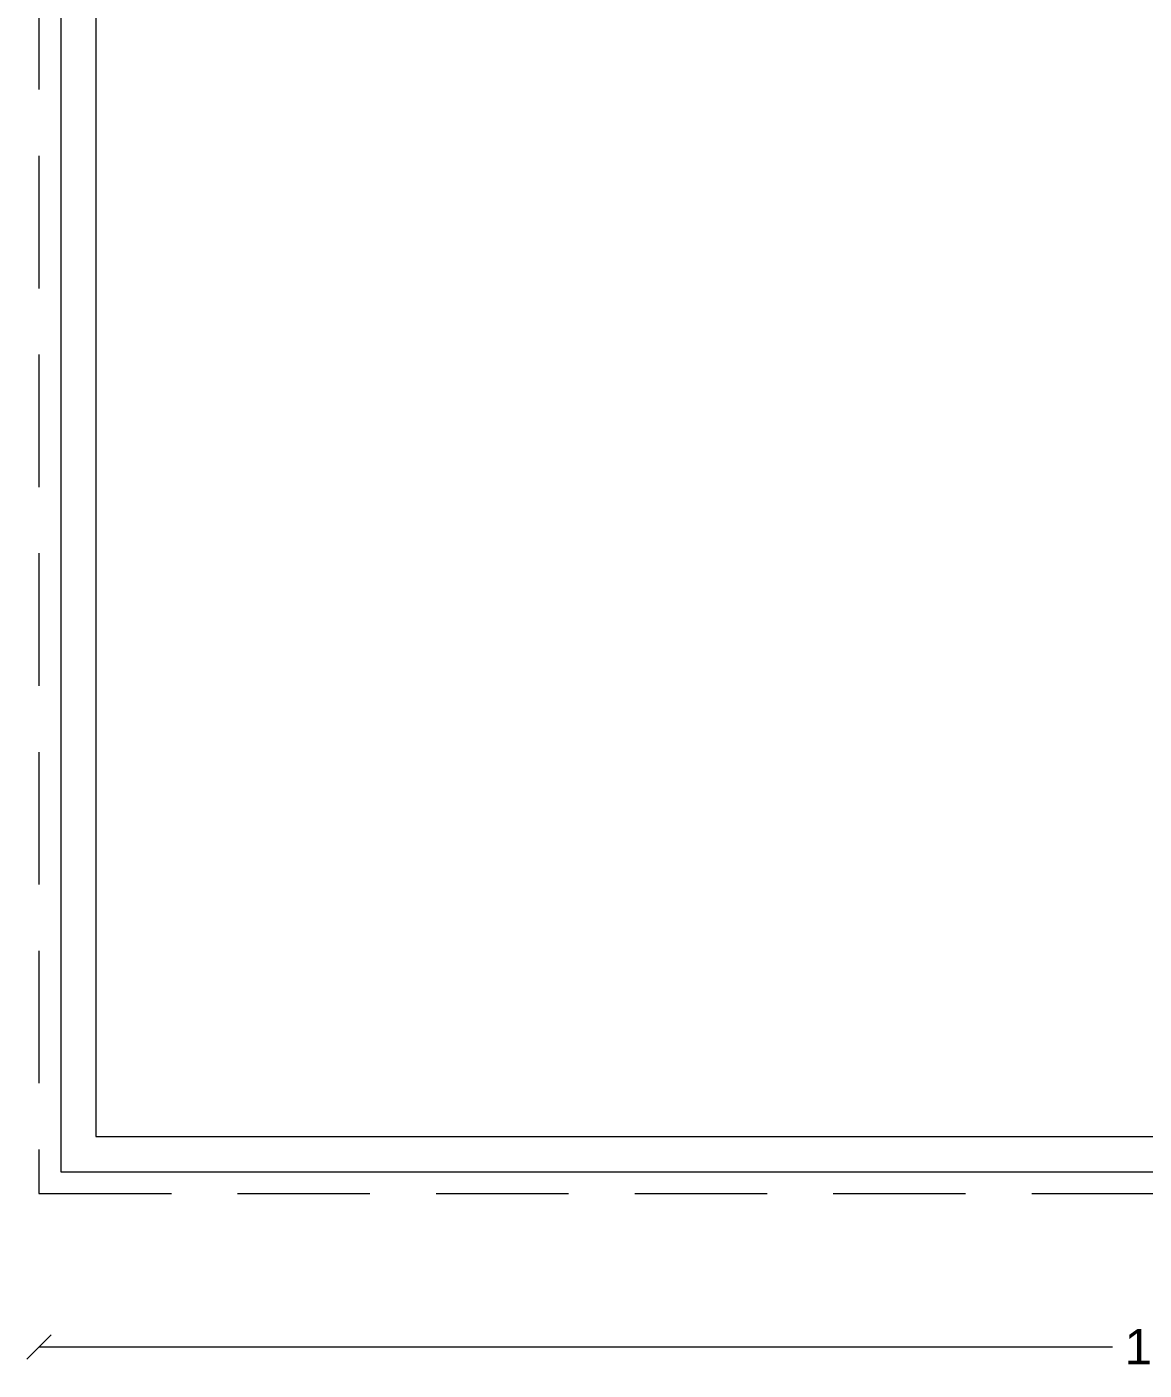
# Model space of a CAD drawing. Header units: metres. Extents: x -355 to 973, y -73 to 238.
# Drawn here: x 700.94 to 707.27, y 205.02 to 212.63 of the extents above; entities that cross this region are included whole.
import ezdxf

# ---------------------------------------------------------------- set-up
doc = ezdxf.new("R2010")
doc.units = ezdxf.units.M
doc.header["$LTSCALE"] = 3
doc.header["$MEASUREMENT"] = 0
for name, pattern in [('1', [30, 6, 6, 6, 6, 6]), ('202$0$HIDDEN', [0.375, 0.25, -0.125]), ('ACAD_ISO02W100', [15, 12, -3])]:
    doc.linetypes.add(name, pattern=pattern)
doc.layers.add('05', color=21, linetype='Continuous', lineweight=5)
doc.layers.add('4', color=4, linetype='ACAD_ISO02W100')
doc.styles.get("Standard").update_dxf_attribs({"font": 'arial.ttf'})
doc.dimstyles.new('ahmad', dxfattribs={"dimtxt": 0.2, "dimasz": 0.1375, "dimexe": 0, "dimexo": 0.0625, "dimgap": 0.09, "dimtad": 0, "dimzin": 0, "dimdsep": 46, "dimtxsty": 'Standard', "dimblk": 'OBLIQUE', "dimcen": 0.09, "dimclrd": 245, "dimclrt": 61, "dimadec": 0, "dimazin": 0, "dimtfac": 1, "dimtofl": 0, "dimtmove": 0, "dimatfit": 3, "dimldrblk": 'OBLIQUE', "dimfxl": 0, "dimfxlon": 1, "dimtolj": 1, "dimtzin": 0, "dimlwd": 13, "dimarcsym": 0})

# ---------------------------------------------------------------- blocks, each defined once
blk = doc.blocks.new('_Oblique')
at = {"color": 0, "linetype": 'ByBlock', "lineweight": -2}
blk.add_line((-0.5, -0.5), (0.5, 0.5), dxfattribs=at)
blk = doc.blocks.new('*D408')
at = {"layer": '4', "color": 245, "linetype": '1', "lineweight": 13, "transparency": 16777216}
for p, q in [((701.0093, 205.1542), (707.0916, 205.1542)), ((714.0093, 205.1542), (707.927, 205.1542))]:
    blk.add_line(p, q, dxfattribs=at)
at = {"layer": 'Defpoints', "color": 0, "linetype": '1', "transparency": 16777216}
for p in [(701.0093, 206.1455), (714.0093, 206.1455), (701.0093, 205.1542)]:
    blk.add_point(p, dxfattribs=at)
at = {"layer": '4', "color": 245, "linetype": '1', "lineweight": 13, "transparency": 16777216, "xscale": 0.1375, "yscale": 0.1375, "zscale": 0.1375, "rotation": 180}
blk.add_blockref('_Oblique', (701.0093, 205.1542), dxfattribs=at)
at = {"layer": '4', "color": 245, "linetype": '1', "lineweight": 13, "transparency": 16777216, "xscale": 0.1375, "yscale": 0.1375, "zscale": 0.1375}
blk.add_blockref('_Oblique', (714.0093, 205.1542), dxfattribs=at)
at = {"layer": '4', "color": 61, "linetype": '1', "transparency": 16777216, "insert": (707.5093, 205.1542), "char_height": 0.2, "attachment_point": 5}
blk.add_mtext('\\A1;13.00', dxfattribs=at)

msp = doc.modelspace()

# ---------------------------------------------------------------- linework, layer by layer
at = {"layer": '05', "linetype": '202$0$HIDDEN'}
for p, q in [((701.0093, 231.0225), (701.0093, 206.1455)), ((701.0093, 206.1455), (701.0093, 206.0225)), ((701.0093, 206.0225), (714.0093, 206.0225))]:
    msp.add_line(p, q, dxfattribs=at)
at = {"layer": '05', "color": 0, "linetype": '1'}
for points in [[(714.0093, 206.1455), (714.0093, 231.0225), (701.1323, 231.0225), (701.1323, 206.1455)], [(713.8093, 206.3455), (713.8093, 230.8225), (701.3323, 230.8225), (701.3323, 206.3455)]]:
    msp.add_lwpolyline(points, close=True, dxfattribs=at)

# ---------------------------------------------------------------- dimensions: what is measured, and where the dimension line sits
at = {"layer": '4', "linetype": '1'}
dim = msp.add_linear_dim(base=(701.0093, 205.1542), p1=(714.0093, 206.1455), p2=(701.0093, 206.1455), dimstyle='ahmad', dxfattribs=at)
dim.commit()
dim.dimension.update_dxf_attribs({"geometry": '*D408', "text_midpoint": (707.5093, 205.1542)})

doc.saveas('drawing.dxf')
